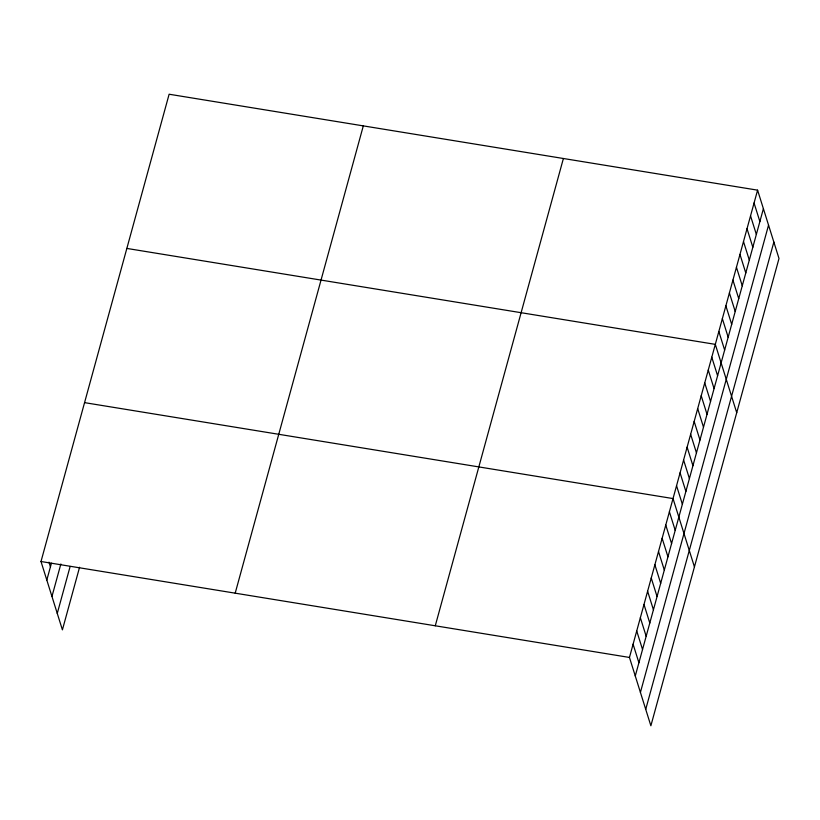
<?xml version="1.0" encoding="UTF-8"?>
<svg xmlns="http://www.w3.org/2000/svg" width="820" height="820" viewBox="0 0 820 820"><rect width="100%" height="100%" fill="white"/><g stroke="black" fill="none" stroke-linecap="round" stroke-linejoin="round"><path stroke-width="1.23" d="M79.571 567.255L62.412 629.842L41 561.515L169.125 94.228L757.588 190.158L779 258.484L650.875 725.772L629.463 657.445L757.588 190.158M46.812 580.047L51.434 563.197M51.957 596.478L60.864 563.986M57.267 613.411L70.13 566.466M235.196 593.168L363.311 125.88M435.276 625.783L563.391 158.506M635.274 675.987L763.399 208.7M640.42 692.418L768.545 225.131M645.729 709.341L773.854 242.054M126.844 248.429L715.306 344.359L736.719 412.696M84.562 402.64L673.025 498.57L694.437 566.897M41 561.515L629.463 657.445M754.062 203.011L759.873 221.543M750.536 215.855L756.347 234.397M747.02 228.708L752.832 247.25M743.494 241.562L749.306 260.104M739.968 254.415L745.78 272.947M736.452 267.258L742.254 285.801M732.926 280.112L738.738 298.654M729.4 292.965L735.212 311.497M725.874 305.809L731.686 324.351M722.358 318.662L728.16 337.204M718.832 331.516L724.644 350.048M711.78 357.212L717.592 375.755M708.265 370.066L714.066 388.598M704.739 382.909L710.55 401.452M701.213 395.763L707.024 414.305M697.687 408.616L703.498 427.158M694.171 421.47L699.972 440.002M690.645 434.313L696.457 452.855M687.119 447.166L692.931 465.709M683.593 460.02L689.405 478.552M680.077 472.863L685.879 491.405M676.551 485.717L682.363 504.259M669.397 511.803L675.208 530.345M665.768 525.046L671.58 543.588M662.14 538.289L667.951 556.821M658.511 551.522L664.313 570.064M654.872 564.765L660.684 583.307M651.244 578.008L657.056 596.54M647.615 591.24L653.427 609.783M643.987 604.483L649.799 623.026M640.358 617.726L646.17 636.269M636.73 630.97L642.531 649.501M633.091 644.202L638.903 662.745M48.985 562.182L50.44 566.815"/></g></svg>
